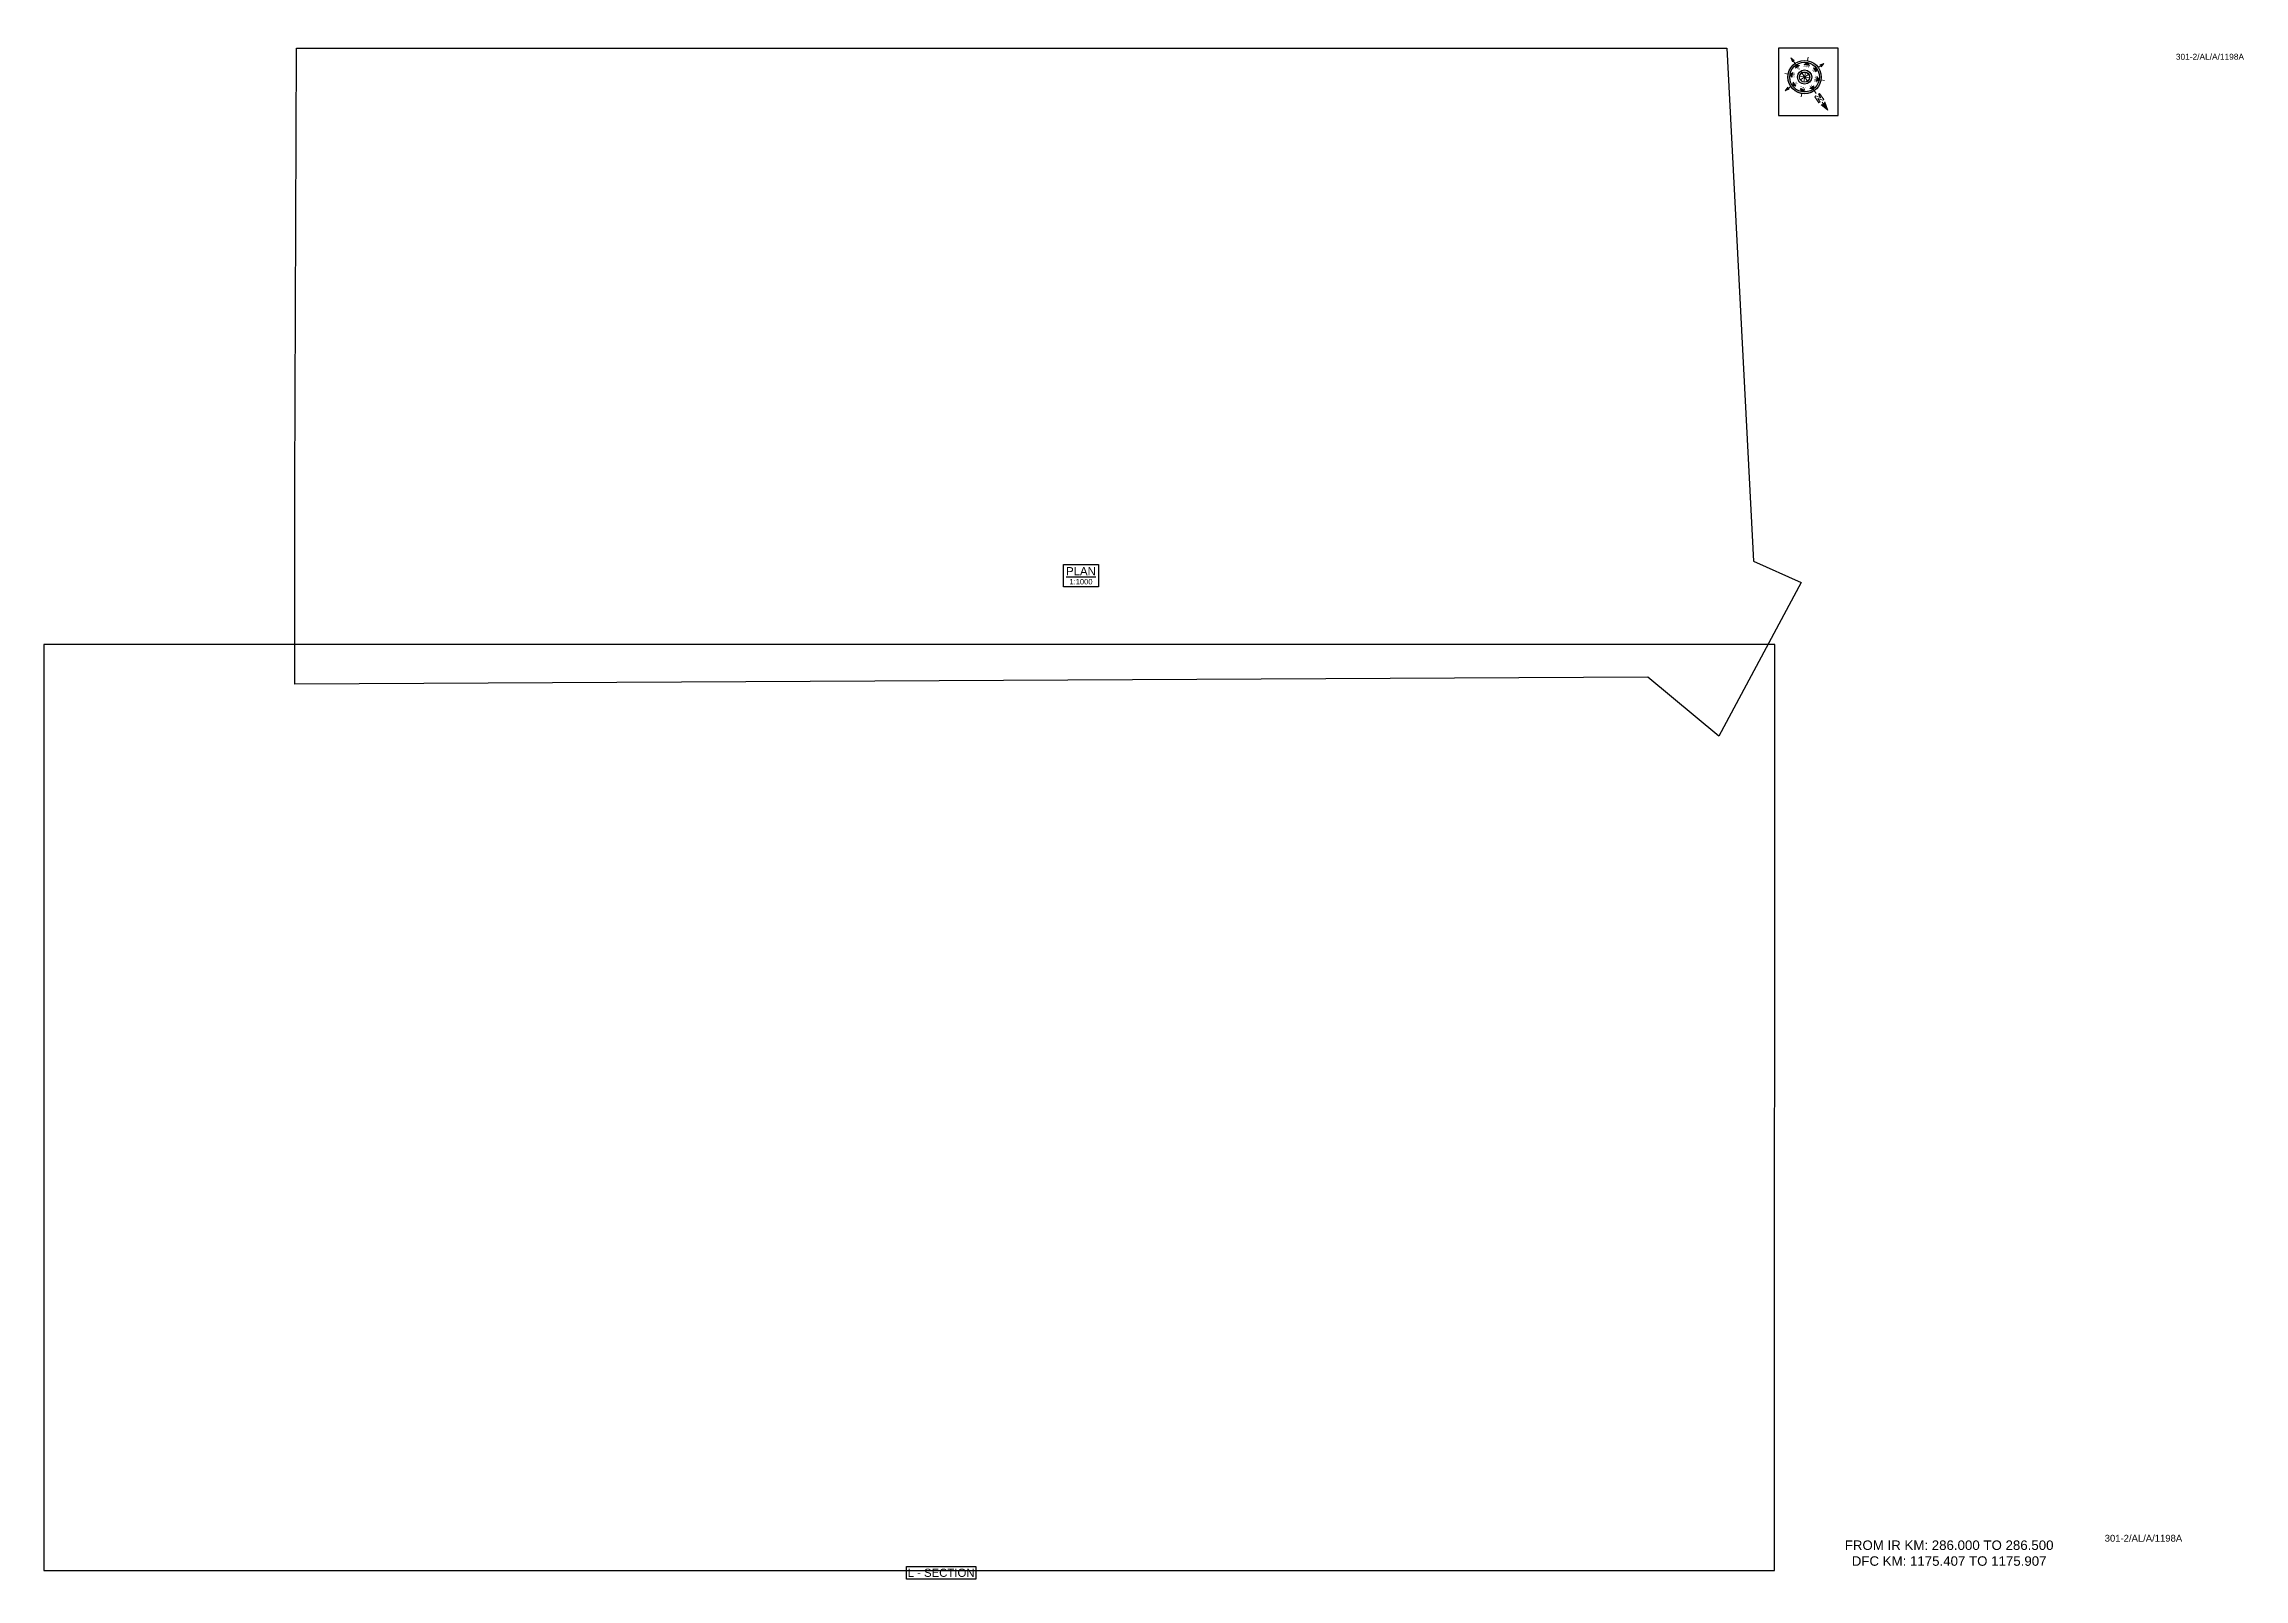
# Paper-space layout '1198A' of a CAD drawing. Header units: metres, sheet in millimetres. Extents: x 15 to 826, y 15 to 581.
import ezdxf
from ezdxf.enums import TextEntityAlignment as Align

# ---------------------------------------------------------------- set-up
doc = ezdxf.new("R2010")
doc.units = ezdxf.units.M
doc.header["$MEASUREMENT"] = 0
doc.layers.get('Defpoints').update_dxf_attribs({"color": 5})
doc.layers.add('title', color=7, linetype='Continuous')
doc.styles.get("Standard").update_dxf_attribs({"font": 'arial.ttf'})
doc.styles.add('Style-Arial', font='arial.ttf')

# ---------------------------------------------------------------- blocks, each defined once
blk = doc.blocks.new('N')
for points in [[(0, 8.41), (-0.49, 6.68), (0, 6.93)], [(0.49, 6.68), (0, 6.93), (0, 8.41)], [(-4.93, 0), (-4.07, 0.25), (-4.19, 0)], [(-4.07, -0.25), (-4.19, 0), (-4.93, 0)], [(-3.08, 0), (-2.59, 0.49), (-2.59, -0.49)], [(-2.18, 2.18), (-1.48, 2.18), (-2.18, 1.48)], [(0, 3.08), (0.49, 2.59), (-0.49, 2.59)], [(2.18, 2.18), (2.18, 1.48), (1.48, 2.18)], [(3.08, 0), (2.59, -0.49), (2.59, 0.49)], [(4.07, 0.25), (4.19, 0), (4.93, 0)], [(4.93, 0), (4.07, -0.25), (4.19, 0)], [(-2.18, -2.18), (-2.18, -1.48), (-1.48, -2.18)], [(0, -3.08), (-0.49, -2.59), (0.49, -2.59)], [(0, -4.93), (-0.25, -4.07), (0, -4.19)], [(0.25, -4.07), (0, -4.19), (0, -4.93)], [(2.18, -2.18), (1.48, -2.18), (2.18, -1.48)]]:
    blk.add_hatch(color=7).paths.add_polyline_path(points, flags=0)
h = blk.add_hatch(color=7)
h.paths.add_polyline_path([(0, -3.08), (0, -3.46, 1), (0, 3.46), (0, 3.08, -1)])
h.paths.add_polyline_path([(0, 1.05), (0, 1.48, 1), (0, -1.48), (0, -1.05, -1)])
at = {"color": 7, "linetype": 'ByBlock', "lineweight": 13}
for p, q in [((-0.61, 4.57), (-0.61, 6.12)), ((-0.61, 6.12), (-0.3, 6.12)), ((-0.3, 6.12), (0.32, 5.19)), ((0.32, 4.57), (-0.3, 5.5)), ((-0.3, 5.5), (-0.3, 4.57)), ((0.32, 5.19), (0.32, 6.12)), ((0.32, 6.12), (0.64, 6.12)), ((0.64, 6.12), (0.64, 4.57))]:
    blk.add_line(p, q, dxfattribs=at)
at = {"color": 7, "lineweight": 13}
for p, q in [((0, 6.41), (0, 7.28)), ((-3.46, 0), (-4.19, 0)), ((-2.45, 2.45), (-2.97, 2.97)), ((1.05, 0), (-1.05, 0)), ((-1.05, 0), (1.05, 0)), ((-0.74, 0.74), (0.74, -0.74)), ((0.74, 0.74), (-0.74, -0.74)), ((0.74, -0.74), (-0.74, 0.74)), ((-0.74, -0.74), (0.74, 0.74)), ((0, 3.46), (0, 4.19)), ((0, 3.46), (0, 3.08)), ((0, 1.05), (0, 1.48)), ((0, 1.05), (0, -1.05)), ((0, -1.05), (0, 1.05)), ((2.45, 2.45), (2.97, 2.97)), ((3.46, 0), (4.19, 0)), ((-2.45, -2.45), (-2.97, -2.97)), ((0, -1.05), (0, -1.48)), ((0, -3.46), (0, -3.08)), ((0, -3.46), (0, -4.19)), ((2.45, -2.45), (2.97, -2.97))]:
    blk.add_line(p, q, dxfattribs=at)
for points in [[(0, 8.41), (-0.49, 6.68), (0, 6.93), (0, 6.93)], [(0.49, 6.68), (0, 6.93), (0, 8.41), (0, 8.41)], [(-4.93, 0), (-4.07, 0.25), (-4.19, 0), (-4.19, 0)], [(-4.07, -0.25), (-4.19, 0), (-4.93, 0), (-4.93, 0)], [(-3.08, 0), (-2.59, 0.49), (-2.59, -0.49), (-2.59, -0.49)], [(-2.18, 2.18), (-1.48, 2.18), (-2.18, 1.48), (-2.18, 1.48)], [(0, 3.08), (0.49, 2.59), (-0.49, 2.59), (-0.49, 2.59)], [(2.18, 2.18), (2.18, 1.48), (1.48, 2.18), (1.48, 2.18)], [(3.08, 0), (2.59, -0.49), (2.59, 0.49), (2.59, 0.49)], [(4.07, 0.25), (4.19, 0), (4.93, 0), (4.93, 0)], [(4.93, 0), (4.07, -0.25), (4.19, 0), (4.19, 0)], [(-2.18, -2.18), (-2.18, -1.48), (-1.48, -2.18), (-1.48, -2.18)], [(0, -3.08), (-0.49, -2.59), (0.49, -2.59), (0.49, -2.59)], [(0, -4.93), (-0.25, -4.07), (0, -4.19), (0, -4.19)], [(0.25, -4.07), (0, -4.19), (0, -4.93), (0, -4.93)], [(2.18, -2.18), (1.48, -2.18), (2.18, -1.48), (2.18, -1.48)]]:
    blk.add_lwpolyline(points, close=True, dxfattribs=at)
at = {"color": 7, "linetype": 'ByBlock', "lineweight": 13}
for points in [[(-0.3, 4.57), (-0.61, 4.57)], [(0.32, 4.57), (0.64, 4.57)]]:
    blk.add_lwpolyline(points, dxfattribs=at)
at = {"color": 7}
for radius in [3.46, 3.08, 1.48, 1.05]:
    blk.add_circle((0, 0), radius, dxfattribs=at)
for s, rotation, p in [('W', 90, (-2.1, 0)), ('NW', 45, (-1.48, 1.48)), ('NE', 315, (1.48, 1.48)), ('E', 270, (1.97, 0)), ('SW', 135, (-1.48, -1.48)), ('SE', 225, (1.48, -1.48))]:
    blk.add_text(s, height=0.6, rotation=rotation, dxfattribs=at).set_placement(p, align=Align.CENTER)
for s, p in [('N', (0, 2.1)), ('S', (0, -2.47))]:
    blk.add_text(s, height=0.6, dxfattribs=at).set_placement(p, align=Align.CENTER)

psp = doc.layouts.new('1198A')

# ---------------------------------------------------------------- linework, layer by layer
psp.add_lwpolyline([(332.72, 14.98), (332.72, 19.59), (358.25, 19.59), (358.25, 14.98)], close=True)
at = {"layer": 'Defpoints'}
psp.add_lwpolyline([(15, 18.07), (652.57, 18.07), (652.66, 359.36), (15, 359.36)], close=True, dxfattribs=at)
at = {"layer": 'title', "color": 7, "linetype": 'Continuous', "lineweight": -3}
psp.add_lwpolyline([(390.63, 388.76), (403.51, 388.76), (403.51, 380.6), (390.63, 380.6)], close=True, dxfattribs=at)

# ---------------------------------------------------------------- texts
at = {"style": 'Style-Arial'}
for height, p in [(2.2, (800.4, 574.76)), (2.5, (774.19, 28.76))]:
    psp.add_text('301-2/AL/A/1198A', height=height, dxfattribs=at).set_placement(p)
at = {"insert": (674.74, 29.19), "char_height": 3.5, "attachment_point": 1, "style": 'Style-Arial'}
psp.add_mtext_dynamic_manual_height_columns('\\pxqc;FROM IR KM: 286.000 TO 286.500\\P{\\C1;DFC KM: 1175.407 TO 1175.907}', width=84.2726, gutter_width=17.5, heights=[0], dxfattribs=at)
at = {"layer": 'title', "color": 7, "linetype": 'Continuous', "lineweight": -3, "style": 'Style-Arial'}
for s, height, p in [('%%UPLAN', 3, (397.02, 386.32)), ('1:1000', 2, (397.02, 382.45))]:
    psp.add_text(s, height=height, dxfattribs=at).set_placement(p, align=Align.MIDDLE)
at = {"layer": 'title', "style": 'Style-Arial'}
psp.add_text('L - SECTION', height=3, rotation=0.00006, dxfattribs=at).set_placement((345.5, 17.28), align=Align.MIDDLE_CENTER)

# ---------------------------------------------------------------- viewports
at = {"layer": 'Defpoints'}
vp = psp.add_viewport(center=(333.83, 188.72), size=(637.66, 341.2944), view_center_point=(16192.54, -12063.16), view_height=341.2944, dxfattribs=at)
vp.dxf.flags = 0x10000  # cut along an outline
vp.dxf.clipping_boundary_handle = psp.add_lwpolyline([(15, 18.07), (652.57, 18.07), (652.66, 359.36), (15, 359.36)], format="xyb", close=True, dxfattribs={"invisible": 1}).dxf.handle

# ---------------------------------------------------------------- wipeouts: each hides what was drawn before it
psp.add_wipeout([(653.96, 579), (676, 579), (676, 554.19), (653.96, 554.19)])

# ---------------------------------------------------------------- next in the draw order: linework, layer by layer
psp.add_lwpolyline([(676, 579), (653.96, 579), (653.96, 554.19), (676, 554.19)], close=True)
psp.add_lwpolyline([(107.98, 579), (634.94, 579), (644.82, 390.05), (662.32, 382.2), (632.03, 325.59), (605.92, 347.26), (107.45, 344.67), (107.45, 418.2)], close=True, dxfattribs=at)

# ---------------------------------------------------------------- next in the draw order: block references
at = {"xscale": 1.771541522973351, "yscale": 1.771541522973351, "zscale": 1.771541522973351, "rotation": 215.1222936235771}
psp.add_blockref('N', (663.62, 568.39), dxfattribs=at)

# ---------------------------------------------------------------- next in the draw order: viewports
at = {"layer": 'Defpoints', "view_twist_angle": 215.12229362}
vp = psp.add_viewport(center=(384.88, 452.3), size=(554.87, 253.4059), view_center_point=(1403336.19, -3135020.69), view_height=253.406, status=3, dxfattribs=at)
vp.dxf.flags = 0x10000  # cut along an outline
vp.dxf.clipping_boundary_handle = psp.add_lwpolyline([(107.98, 579), (634.94, 579), (644.82, 390.05), (662.32, 382.2), (632.03, 325.59), (605.92, 347.26), (107.45, 344.67), (107.45, 418.2)], format="xyb", close=True, dxfattribs={"invisible": 1}).dxf.handle

doc.saveas('drawing.dxf')
